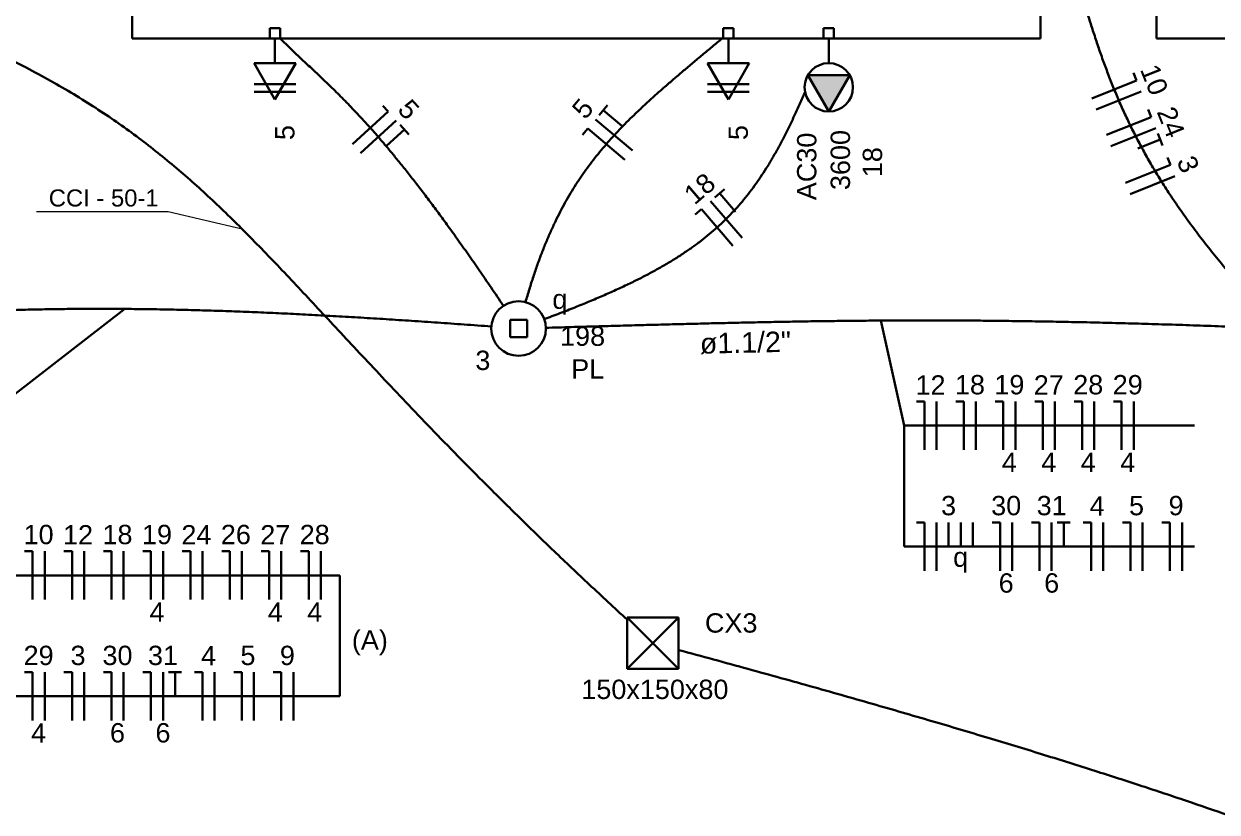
# Model space of a CAD drawing. Header units: millimetres. Extents: x -4.7 to 81.4, y -19.1 to 41.2.
# Drawn here: x 21.98 to 28.15, y 23.56 to 27.64 of the extents above; entities that cross this region are included whole.
import ezdxf

# ---------------------------------------------------------------- set-up
doc = ezdxf.new("R2010")
doc.units = ezdxf.units.MM
doc.header["$MEASUREMENT"] = 0
for name, color, linetype, lineweight in [('5', 1, 'Continuous', 30), ('EL-Condutos', 4, 'Continuous', 30), ('EL-Fios', 2, 'Continuous', 30), ('EL-Textos condutos', 2, 'Continuous', 30), ('EL-Textos fios', 2, 'Continuous', 30), ('EL-Textos pontos', 2, 'Continuous', 30), ('P-SIMBOL', 3, 'Continuous', 30), ('TE-Condutos', 3, 'Continuous', 30), ('TE-Textos fios', 2, 'Continuous', 20)]:
    doc.layers.add(name, color=color, linetype=linetype, lineweight=lineweight)
doc.styles.add('Arial', font='arial.ttf')

msp = doc.modelspace()

# ---------------------------------------------------------------- hatches: boundary and pattern name
at = {"layer": 'P-SIMBOL', "linetype": 'Continuous'}
for points in [[(26.1455, 27.3706), (26.1455, 27.1831), (26.0372, 27.3706)], [(26.1455, 27.3706), (26.1455, 27.1831), (26.2537, 27.3706)]]:
    msp.add_hatch(color=256, dxfattribs=at).paths.add_polyline_path(points)

# ---------------------------------------------------------------- linework, layer by layer
at = {"layer": '5'}
for p, q in [((22.5409, 27.5611), (22.5409, 27.7111)), ((27.2409, 27.5611), (27.2409, 27.7111)), ((27.8409, 27.5611), (27.8409, 27.7111))]:
    msp.add_line(p, q, dxfattribs=at)
at = {"layer": '5', "linetype": 'Continuous'}
for p, q in [((22.5409, 27.5611), (27.2409, 27.5611)), ((27.8409, 27.5611), (30.6909, 27.5611))]:
    msp.add_line(p, q, dxfattribs=at)
at = {"layer": 'EL-Condutos', "linetype": 'Continuous'}
for points, knots in [([(28.3771, 26.1658), (28.3501, 26.1958), (28.2973, 26.2544), (28.2219, 26.342), (28.1516, 26.4269), (28.0862, 26.5094), (28.0254, 26.5896), (27.969, 26.6679), (27.9166, 26.7443), (27.8681, 26.8192), (27.8232, 26.8928), (27.7815, 26.9652), (27.743, 27.0366), (27.7072, 27.1074), (27.6739, 27.1776), (27.6428, 27.2476), (27.6138, 27.3175), (27.5865, 27.3875), (27.5606, 27.4579), (27.536, 27.5288), (27.5123, 27.6005), (27.4892, 27.6732), (27.4665, 27.7472), (27.444, 27.8225), (27.4213, 27.8995), (27.3983, 27.9783), (27.3746, 28.0593), (27.3499, 28.1425), (27.3241, 28.2281), (27.2968, 28.3166), (27.2679, 28.4079), (27.2475, 28.4696), (27.2371, 28.5011)], [0, 0, 0, 0, 0.121156, 0.236591, 0.346684, 0.451811, 0.552356, 0.6487, 0.741227, 0.830322, 0.916367, 0.999744, 1.080827, 1.15999, 1.237598, 1.314006, 1.389565, 1.46461, 1.539473, 1.614469, 1.68991, 1.766096, 1.84332, 1.92187, 2.00203, 2.084081, 2.168304, 2.254978, 2.344385, 2.436811, 2.532543, 2.631872, 2.631872, 2.631872, 2.631872]), ([(24.4621, 26.1792), (24.4409, 26.2106), (24.3996, 26.2718), (24.3386, 26.3607), (24.2803, 26.4444), (24.2245, 26.5232), (24.1713, 26.5972), (24.1204, 26.6667), (24.0717, 26.7319), (24.0251, 26.793), (23.9806, 26.8503), (23.9379, 26.904), (23.897, 26.9542), (23.8578, 27.0013), (23.8201, 27.0455), (23.7839, 27.0869), (23.749, 27.1258), (23.7153, 27.1625), (23.6827, 27.197), (23.6511, 27.2298), (23.6203, 27.2609), (23.5903, 27.2906), (23.5609, 27.3192), (23.5321, 27.3468), (23.5037, 27.3737), (23.4756, 27.4001), (23.4476, 27.4263), (23.4198, 27.4524), (23.3919, 27.4786), (23.3638, 27.5053), (23.3355, 27.5326), (23.3166, 27.5512), (23.3071, 27.5605)], [0, 0, 0, 0, 0.113765, 0.221483, 0.323407, 0.41979, 0.510888, 0.596952, 0.678239, 0.755, 0.827492, 0.895967, 0.96068, 1.021884, 1.079831, 1.134775, 1.186966, 1.236656, 1.284093, 1.329525, 1.373197, 1.415355, 1.456239, 1.496091, 1.535148, 1.573648, 1.611828, 1.649923, 1.688169, 1.726803, 1.766062, 1.806186, 1.806186, 1.806186, 1.806186]), ([(24.5766, 26.1967), (24.5832, 26.2194), (24.596, 26.2638), (24.6167, 26.3287), (24.6379, 26.3909), (24.66, 26.4504), (24.6827, 26.5074), (24.7063, 26.562), (24.7307, 26.6145), (24.7559, 26.6649), (24.7821, 26.7134), (24.8092, 26.7602), (24.8372, 26.8054), (24.8662, 26.8491), (24.8963, 26.8916), (24.9274, 26.9329), (24.9596, 26.9732), (24.9929, 27.0126), (25.0274, 27.0514), (25.0631, 27.0897), (25.0999, 27.1275), (25.1381, 27.1652), (25.1775, 27.2027), (25.2182, 27.2403), (25.2603, 27.2782), (25.3038, 27.3164), (25.3487, 27.3552), (25.395, 27.3946), (25.4429, 27.4349), (25.4922, 27.4761), (25.5431, 27.5185), (25.5775, 27.5472), (25.595, 27.5617)], [0, 0, 0, 0, 0.0707, 0.138767, 0.204391, 0.267761, 0.329071, 0.388517, 0.446295, 0.502604, 0.557644, 0.611613, 0.664709, 0.717128, 0.769062, 0.820701, 0.872227, 0.92382, 0.975653, 1.027891, 1.080696, 1.134222, 1.188618, 1.244026, 1.300586, 1.358431, 1.417693, 1.4785, 1.540976, 1.605247, 1.671435, 1.739663, 1.739663, 1.739663, 1.739663]), ([(24.6723, 26.109), (24.6996, 26.1192), (24.753, 26.1393), (24.831, 26.1699), (24.9053, 26.2), (24.9761, 26.23), (25.0434, 26.2598), (25.1075, 26.2897), (25.1684, 26.3196), (25.2263, 26.3498), (25.2814, 26.3803), (25.3338, 26.4112), (25.3835, 26.4426), (25.4309, 26.4747), (25.4759, 26.5076), (25.5188, 26.5413), (25.5596, 26.576), (25.5985, 26.6118), (25.6357, 26.6488), (25.6713, 26.687), (25.7055, 26.7267), (25.7382, 26.7679), (25.7698, 26.8107), (25.8004, 26.8552), (25.83, 26.9015), (25.8589, 26.9498), (25.8871, 27.0001), (25.9148, 27.0526), (25.9422, 27.1073), (25.9694, 27.1644), (25.9965, 27.2239), (26.0142, 27.2646), (26.0232, 27.2854)], [0, 0, 0, 0, 0.087438, 0.171137, 0.25128, 0.32805, 0.401639, 0.472241, 0.540055, 0.605288, 0.668152, 0.728867, 0.787658, 0.84476, 0.900411, 0.954858, 1.008351, 1.061144, 1.113493, 1.165654, 1.21788, 1.270421, 1.32352, 1.377415, 1.432334, 1.488497, 1.546115, 1.60539, 1.666515, 1.729678, 1.795056, 1.862824, 1.862824, 1.862824, 1.862824]), ([(24.3987, 26.0717), (24.3521, 26.0751), (24.2599, 26.0819), (24.1228, 26.0915), (23.9881, 26.1007), (23.8557, 26.1093), (23.7254, 26.1174), (23.5972, 26.1248), (23.4708, 26.1317), (23.3461, 26.138), (23.2229, 26.1436), (23.1012, 26.1485), (22.9808, 26.1528), (22.8615, 26.1563), (22.7433, 26.1591), (22.6258, 26.1612), (22.5091, 26.1625), (22.3929, 26.1631), (22.2772, 26.1628), (22.1617, 26.1617), (22.0464, 26.1597), (21.931, 26.1569), (21.8155, 26.1532), (21.6997, 26.1486), (21.5834, 26.143), (21.4666, 26.1365), (21.349, 26.129), (21.2306, 26.1206), (21.1111, 26.1111), (20.9905, 26.1006), (20.8686, 26.0891), (20.7869, 26.0806), (20.7458, 26.0763)], [0, 0, 0, 0, 0.140021, 0.277438, 0.412394, 0.545031, 0.675494, 0.803925, 0.93047, 1.055271, 1.178475, 1.300226, 1.420671, 1.539956, 1.658227, 1.775633, 1.892321, 2.00844, 2.124139, 2.239567, 2.354874, 2.470211, 2.585729, 2.701578, 2.81791, 2.934878, 3.052632, 3.171324, 3.291107, 3.412134, 3.534555, 3.658523, 3.658523, 3.658523, 3.658523]), ([(28.3333, 26.0666), (28.282, 26.0686), (28.1812, 26.0724), (28.0323, 26.0775), (27.8883, 26.0822), (27.7488, 26.0863), (27.6135, 26.09), (27.4821, 26.0931), (27.3542, 26.0958), (27.2296, 26.098), (27.1079, 26.0998), (26.9889, 26.1012), (26.8722, 26.1022), (26.7575, 26.1027), (26.6444, 26.1029), (26.5328, 26.1028), (26.4222, 26.1023), (26.3124, 26.1015), (26.203, 26.1003), (26.0938, 26.0989), (25.9844, 26.0972), (25.8745, 26.0952), (25.7637, 26.093), (25.6519, 26.0906), (25.5386, 26.0879), (25.4236, 26.0851), (25.3065, 26.0821), (25.1871, 26.0789), (25.065, 26.0756), (24.9398, 26.0721), (24.8114, 26.0685), (24.7247, 26.0661), (24.6807, 26.0649)], [0, 0, 0, 0, 0.153963, 0.302779, 0.446761, 0.586225, 0.721483, 0.85285, 0.980638, 1.105164, 1.226739, 1.345679, 1.462297, 1.576906, 1.689822, 1.801356, 1.911823, 2.021537, 2.13081, 2.239956, 2.349288, 2.459118, 2.569759, 2.681523, 2.794724, 2.909673, 3.026682, 3.146064, 3.268131, 3.393194, 3.521565, 3.653556, 3.653556, 3.653556, 3.653556])]:
    msp.add_open_spline(points, degree=3, knots=knots, dxfattribs=at)
at = {"layer": 'EL-Fios'}
for p, q in [((27.7226, 27.3827), (27.7381, 27.344)), ((27.506, 27.2511), (27.7381, 27.344)), ((27.5293, 27.1931), (27.7613, 27.286)), ((23.6809, 27.0146), (23.8663, 27.1823)), ((23.8383, 27.2132), (23.8663, 27.1823)), ((24.9573, 27.1647), (25.0002, 27.2157)), ((25.0745, 27.1098), (24.9788, 27.1902)), ((27.7985, 27.1933), (27.814, 27.1546)), ((23.7228, 26.9683), (23.9082, 27.136)), ((23.9278, 27.1144), (23.9725, 27.0649)), ((25.13, 26.9816), (24.9386, 27.1424)), ((27.5819, 27.0616), (27.814, 27.1546)), ((23.8575, 27.0058), (23.9501, 27.0897)), ((24.8716, 27.0626), (24.8984, 27.0945)), ((25.0898, 26.9337), (24.8984, 27.0945)), ((27.6052, 27.0036), (27.8372, 27.0966)), ((27.8481, 27.0695), (27.8729, 27.0076)), ((27.7444, 26.9921), (27.8605, 27.0386)), ((27.8976, 26.9458), (27.9131, 26.9072)), ((27.6811, 26.8142), (27.9131, 26.9072)), ((27.7043, 26.7562), (27.9364, 26.8492)), ((25.5562, 26.7381), (25.6068, 26.7815)), ((25.6629, 26.6649), (25.5815, 26.7598)), ((25.455, 26.6513), (25.4866, 26.6784)), ((25.6494, 26.4887), (25.4866, 26.6784)), ((25.6969, 26.5294), (25.5341, 26.7191)), ((26.5989, 25.684), (26.6406, 25.684)), ((26.6406, 25.434), (26.6406, 25.684)), ((26.7031, 25.434), (26.7031, 25.684)), ((26.803, 25.684), (26.8447, 25.684)), ((26.8447, 25.434), (26.8447, 25.684)), ((26.9072, 25.434), (26.9072, 25.684)), ((27.0071, 25.684), (27.0487, 25.684)), ((27.0487, 25.434), (27.0487, 25.684)), ((27.1112, 25.434), (27.1112, 25.684)), ((27.2111, 25.684), (27.2528, 25.684)), ((27.2528, 25.434), (27.2528, 25.684)), ((27.3153, 25.434), (27.3153, 25.684)), ((27.4152, 25.684), (27.4568, 25.684)), ((27.4568, 25.434), (27.4568, 25.684)), ((27.5193, 25.434), (27.5193, 25.684)), ((27.6192, 25.684), (27.6609, 25.684)), ((27.6609, 25.434), (27.6609, 25.684)), ((27.7234, 25.434), (27.7234, 25.684)), ((26.5989, 25.059), (26.6406, 25.059)), ((26.6406, 24.809), (26.6406, 25.059)), ((26.7031, 24.809), (26.7031, 25.059)), ((26.7656, 24.934), (26.7656, 25.059)), ((26.8281, 24.934), (26.8281, 25.059)), ((26.8906, 24.934), (26.8906, 25.059)), ((26.9905, 25.059), (27.0322, 25.059)), ((27.0322, 24.809), (27.0322, 25.059)), ((27.0947, 24.809), (27.0947, 25.059)), ((27.1946, 25.059), (27.2362, 25.059)), ((27.2362, 24.809), (27.2362, 25.059)), ((27.2987, 24.809), (27.2987, 25.059)), ((27.3279, 25.059), (27.3946, 25.059)), ((27.3612, 24.934), (27.3612, 25.059)), ((27.4611, 25.059), (27.5028, 25.059)), ((27.5028, 24.809), (27.5028, 25.059)), ((27.5653, 24.809), (27.5653, 25.059)), ((27.6652, 25.059), (27.7068, 25.059)), ((27.7068, 24.809), (27.7068, 25.059)), ((27.7693, 24.809), (27.7693, 25.059)), ((27.8692, 25.059), (27.9109, 25.059)), ((27.9109, 24.809), (27.9109, 25.059)), ((27.9734, 24.809), (27.9734, 25.059)), ((21.9846, 24.9096), (22.0263, 24.9096)), ((22.0263, 24.6596), (22.0263, 24.9096)), ((22.0888, 24.6596), (22.0888, 24.9096)), ((22.1887, 24.9096), (22.2303, 24.9096)), ((22.2303, 24.6596), (22.2303, 24.9096)), ((22.2928, 24.6596), (22.2928, 24.9096)), ((22.3927, 24.9096), (22.4344, 24.9096)), ((22.4344, 24.6596), (22.4344, 24.9096)), ((22.4969, 24.6596), (22.4969, 24.9096)), ((22.5968, 24.9096), (22.6385, 24.9096)), ((22.6385, 24.6596), (22.6385, 24.9096)), ((22.701, 24.6596), (22.701, 24.9096)), ((22.8009, 24.9096), (22.8425, 24.9096)), ((22.8425, 24.6596), (22.8425, 24.9096)), ((22.905, 24.6596), (22.905, 24.9096)), ((23.0049, 24.9096), (23.0466, 24.9096)), ((23.0466, 24.6596), (23.0466, 24.9096)), ((23.1091, 24.6596), (23.1091, 24.9096)), ((23.209, 24.9096), (23.2506, 24.9096)), ((23.2506, 24.6596), (23.2506, 24.9096)), ((23.3131, 24.6596), (23.3131, 24.9096)), ((23.413, 24.9096), (23.4547, 24.9096)), ((23.4547, 24.6596), (23.4547, 24.9096)), ((23.5172, 24.6596), (23.5172, 24.9096)), ((21.9846, 24.2846), (22.0263, 24.2846)), ((22.0263, 24.0346), (22.0263, 24.2846)), ((22.0888, 24.0346), (22.0888, 24.2846)), ((22.1887, 24.2846), (22.2303, 24.2846)), ((22.2303, 24.0346), (22.2303, 24.2846)), ((22.2928, 24.0346), (22.2928, 24.2846)), ((22.3927, 24.2846), (22.4344, 24.2846)), ((22.4344, 24.0346), (22.4344, 24.2846)), ((22.4969, 24.0346), (22.4969, 24.2846)), ((22.5968, 24.2846), (22.6385, 24.2846)), ((22.6385, 24.0346), (22.6385, 24.2846)), ((22.701, 24.0346), (22.701, 24.2846)), ((22.7301, 24.2846), (22.7968, 24.2846)), ((22.7635, 24.1596), (22.7635, 24.2846)), ((22.8634, 24.2846), (22.905, 24.2846)), ((22.905, 24.0346), (22.905, 24.2846)), ((22.9675, 24.0346), (22.9675, 24.2846)), ((23.0674, 24.2846), (23.1091, 24.2846)), ((23.1091, 24.0346), (23.1091, 24.2846)), ((23.1716, 24.0346), (23.1716, 24.2846)), ((23.2715, 24.2846), (23.3131, 24.2846)), ((23.3131, 24.0346), (23.3131, 24.2846)), ((23.3756, 24.0346), (23.3756, 24.2846))]:
    msp.add_line(p, q, dxfattribs=at)
at = {"layer": 'EL-Textos fios'}
for p, q in [((22.5027, 26.1625), (21.1077, 25.0836)), ((26.4142, 26.1022), (26.5364, 25.559)), ((26.5364, 25.559), (28.0381, 25.559)), ((26.5364, 25.559), (26.5364, 24.934)), ((26.5364, 24.934), (28.0381, 24.934)), ((23.6154, 24.7846), (21.9221, 24.7846)), ((23.6154, 24.7846), (23.6154, 24.1596)), ((23.6154, 24.1596), (21.9221, 24.1596))]:
    msp.add_line(p, q, dxfattribs=at)
at = {"layer": 'P-SIMBOL'}
for p, q in [((23.2536, 27.6141), (23.3066, 27.6141)), ((23.2536, 27.5611), (23.2536, 27.6141)), ((23.3066, 27.6141), (23.3066, 27.5611)), ((25.5995, 27.6141), (25.6525, 27.6141)), ((25.5995, 27.5611), (25.5995, 27.6141)), ((25.6525, 27.6141), (25.6525, 27.5611)), ((26.119, 27.6141), (26.172, 27.6141)), ((26.119, 27.5611), (26.119, 27.6141)), ((26.172, 27.6141), (26.172, 27.5611)), ((23.3066, 27.5611), (23.2536, 27.5611)), ((23.2801, 27.4331), (23.2801, 27.5611)), ((25.6525, 27.5611), (25.5995, 27.5611)), ((25.626, 27.433), (25.626, 27.5611)), ((26.172, 27.5611), (26.119, 27.5611)), ((26.1455, 27.4331), (26.1455, 27.5611)), ((23.2801, 27.2456), (23.1718, 27.4331)), ((23.1718, 27.4331), (23.3883, 27.4331)), ((23.3883, 27.4331), (23.2801, 27.2456)), ((25.626, 27.2455), (25.5177, 27.433)), ((25.5177, 27.433), (25.7342, 27.433)), ((25.7342, 27.433), (25.626, 27.2455)), ((26.0372, 27.3706), (26.1455, 27.1831)), ((26.2538, 27.3706), (26.0372, 27.3706)), ((26.1455, 27.1831), (26.2538, 27.3706)), ((23.1718, 27.3246), (23.3883, 27.3246)), ((25.5177, 27.3246), (25.7342, 27.3246)), ((23.1718, 27.284), (23.3883, 27.284)), ((25.5177, 27.2839), (25.7342, 27.2839)), ((24.4969, 26.1053), (24.5854, 26.1053)), ((24.4969, 26.0169), (24.4969, 26.1053)), ((24.5854, 26.1053), (24.5854, 26.0169)), ((24.5854, 26.0169), (24.4969, 26.0169)), ((25.103, 24.5671), (25.368, 24.5671)), ((25.103, 24.5671), (25.103, 24.3021)), ((25.103, 24.5671), (25.368, 24.3021)), ((25.368, 24.5671), (25.103, 24.3021)), ((25.368, 24.5671), (25.368, 24.3021)), ((25.103, 24.3021), (25.368, 24.3021))]:
    msp.add_line(p, q, dxfattribs=at)
for centre, radius in [((26.1455, 27.3081), 0.125), ((24.5409, 26.0611), 0.1412)]:
    msp.add_circle(centre, radius, dxfattribs=at)
at = {"layer": 'TE-Condutos', "linetype": 'Continuous'}
for points, knots in [([(25.102, 24.5564), (25.0367, 24.6167), (24.9098, 24.7338), (24.7271, 24.9072), (24.5561, 25.0726), (24.3963, 25.2305), (24.2466, 25.3811), (24.1064, 25.5248), (23.9747, 25.6619), (23.8507, 25.7926), (23.7337, 25.9173), (23.6227, 26.0363), (23.5169, 26.1499), (23.4156, 26.2584), (23.3178, 26.3621), (23.2228, 26.4614), (23.1296, 26.5564), (23.0375, 26.6475), (22.9456, 26.7351), (22.853, 26.8194), (22.7591, 26.9008), (22.6628, 26.9795), (22.5634, 27.0558), (22.46, 27.13), (22.3519, 27.2025), (22.2382, 27.2736), (22.118, 27.3434), (21.9905, 27.4125), (21.855, 27.481), (21.7105, 27.5493), (21.5563, 27.6178), (21.4495, 27.6619), (21.3946, 27.6846)], [0, 0, 0, 0, 0.266482, 0.5181, 0.755695, 0.980105, 1.192157, 1.392674, 1.582472, 1.762356, 1.93313, 2.095588, 2.250524, 2.398729, 2.540998, 2.678131, 2.810939, 2.940247, 3.0669, 3.191767, 3.31574, 3.439739, 3.564708, 3.691616, 3.821445, 3.955194, 4.093866, 4.238467, 4.389998, 4.549454, 4.717821, 4.896073, 4.896073, 4.896073, 4.896073]), ([(25.3692, 24.3987), (25.4887, 24.3663), (25.722, 24.3031), (26.0627, 24.2084), (26.3861, 24.1167), (26.6928, 24.0277), (26.9831, 23.9414), (27.2577, 23.8576), (27.517, 23.7764), (27.7615, 23.6975), (27.9918, 23.6209), (28.2084, 23.5465), (28.4117, 23.4741), (28.6023, 23.4038), (28.7808, 23.3353), (28.9475, 23.2687), (29.1031, 23.2037), (29.2479, 23.1404), (29.3827, 23.0786), (29.5077, 23.0181), (29.6237, 22.959), (29.731, 22.9012), (29.8302, 22.8444), (29.9218, 22.7886), (30.0063, 22.7338), (30.0842, 22.6798), (30.156, 22.6265), (30.2222, 22.5739), (30.2834, 22.5218), (30.34, 22.4701), (30.3926, 22.4189), (30.4256, 22.3841), (30.4418, 22.367)], [0, 0, 0, 0, 0.371425, 0.724882, 1.060898, 1.380003, 1.682727, 1.969601, 2.241157, 2.49793, 2.740453, 2.969264, 3.184901, 3.387907, 3.578822, 3.758194, 3.926571, 4.084504, 4.232546, 4.371257, 4.501195, 4.622926, 4.737015, 4.844031, 4.944544, 5.039122, 5.128332, 5.212737, 5.292892, 5.369341, 5.442612, 5.513219, 5.513219, 5.513219, 5.513219])]:
    msp.add_open_spline(points, degree=3, knots=knots, dxfattribs=at)
at = {"layer": 'TE-Textos fios'}
for p, q in [((22.727, 26.6642), (22.0473, 26.6642)), ((22.727, 26.6642), (22.0473, 26.6642)), ((23.1112, 26.5743), (22.727, 26.6642))]:
    msp.add_line(p, q, dxfattribs=at)

# ---------------------------------------------------------------- texts
at = {"layer": 'EL-Textos condutos', "insert": (25.7156, 25.933), "char_height": 0.1059, "width": 0.88956, "attachment_point": 8, "rotation": 1.23759, "line_spacing_factor": 0.798, "style": 'Arial'}
msp.add_mtext('ø1.1/2"', dxfattribs=at)
at = {"layer": 'EL-Textos fios', "char_height": 0.1, "attachment_point": 8, "line_spacing_factor": 0.798, "style": 'Arial'}
for s, insert, width, rotation in [('10', (27.7824, 27.3284), 0.2118, 291.83032), ('5', (23.9345, 27.1596), 0.1059, 312.14168), ('5', (24.9116, 27.1653), 0.1059, 49.97338), ('24', (27.8699, 27.1099), 0.2118, 291.83032), ('3', (27.9574, 26.8914), 0.1059, 291.83032), ('18', (25.5109, 26.7457), 0.2118, 40.62844)]:
    msp.add_mtext(s, dxfattribs=dict(at, insert=insert, width=width, rotation=rotation))
for s, insert, width in [('12', (26.6719, 25.7192), 0.2118), ('18', (26.8759, 25.7192), 0.2118), ('19', (27.0799, 25.7192), 0.2118), ('27', (27.2839, 25.7192), 0.2118), ('28', (27.4879, 25.7192), 0.2118), ('29', (27.6924, 25.7192), 0.2118), ('4', (27.0799, 25.3192), 0.1059), ('4', (27.2839, 25.3192), 0.1059), ('4', (27.4879, 25.3192), 0.1059), ('4', (27.6924, 25.3192), 0.1059), ('4', (27.6924, 25.3192), 0.1059), ('3', (26.7654, 25.0942), 0.1059), ('30', (27.0634, 25.0942), 0.2118), ('31', (27.2989, 25.0942), 0.2118), ('4', (27.5339, 25.0942), 0.1059), ('5', (27.7379, 25.0942), 0.1059), ('9', (27.9424, 25.0942), 0.1059), ('10', (22.0574, 24.9447), 0.2118), ('12', (22.2614, 24.9447), 0.2118), ('18', (22.4654, 24.9447), 0.2118), ('19', (22.6699, 24.9447), 0.2118), ('24', (22.8739, 24.9447), 0.2118), ('26', (23.0779, 24.9447), 0.2118), ('27', (23.2819, 24.9447), 0.2118), ('28', (23.4859, 24.9447), 0.2118), ('q', (26.8279, 24.7991), 0.1059), ('6', (27.0634, 24.6942), 0.1059), ('6', (27.2989, 24.6942), 0.1059), ('4', (22.6699, 24.5447), 0.1059), ('4', (23.2819, 24.5447), 0.1059), ('4', (23.4859, 24.5447), 0.1059), ('4', (23.4859, 24.5447), 0.1059), ('29', (22.0574, 24.3197), 0.2118), ('3', (22.2614, 24.3197), 0.1059), ('30', (22.4654, 24.3197), 0.2118), ('31', (22.7009, 24.3197), 0.2118), ('4', (22.9364, 24.3197), 0.1059), ('5', (23.1404, 24.3197), 0.1059), ('9', (23.3444, 24.3197), 0.1059), ('4', (22.0574, 23.9197), 0.1059), ('6', (22.4654, 23.9197), 0.1059), ('6', (22.7009, 23.9197), 0.1059)]:
    msp.add_mtext(s, dxfattribs=dict(at, insert=insert, width=width))
at = {"layer": 'EL-Textos pontos', "char_height": 0.1, "attachment_point": 8, "rotation": 90.00021, "line_spacing_factor": 0.798, "style": 'Arial'}
for s, insert, width in [('5', (23.3823, 27.0741), 0.1059), ('5', (25.7283, 27.0741), 0.1059), ('AC30', (26.0828, 26.8991), 0.4236), ('3600', (26.2568, 26.9321), 0.4236), ('18', (26.4228, 26.9211), 0.2118)]:
    msp.add_mtext(s, dxfattribs=dict(at, insert=insert, width=width))
at = {"layer": 'EL-Textos pontos', "char_height": 0.1, "line_spacing_factor": 0.798, "style": 'Arial'}
for s, insert, width, attachment_point in [('q', (24.7544, 26.1326), 0.1059, 8), ('198', (24.8719, 25.9702), 0.3177, 8), ('3', (24.3559, 25.8452), 0.1059, 8), ('PL', (24.8984, 25.8022), 0.2118, 8), ('CX3', (25.5049, 24.4875), 0.38124, 7), ('(A)', (23.7713, 24.371), 0.2118, 8), ('150x150x80', (25.2459, 24.1442), 1.059, 8)]:
    msp.add_mtext(s, dxfattribs=dict(at, insert=insert, width=width, attachment_point=attachment_point))
at = {"layer": 'TE-Textos fios', "insert": (22.1099, 26.6907), "char_height": 0.08825, "width": 1.059, "attachment_point": 7, "line_spacing_factor": 0.798, "style": 'Arial'}
msp.add_mtext('CCI - 50-1', dxfattribs=at)

doc.saveas('drawing.dxf')
